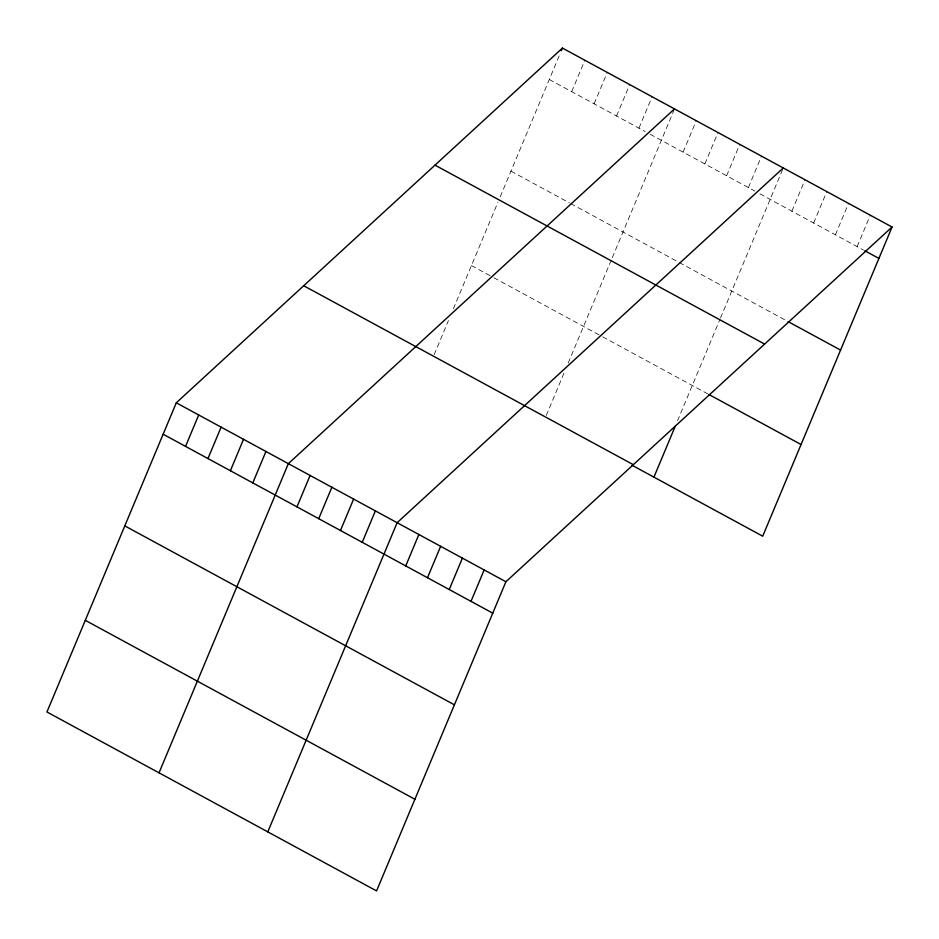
<?xml version="1.0" encoding="UTF-8"?>
<svg xmlns="http://www.w3.org/2000/svg" width="939" height="939" viewBox="0 0 939 939"><rect width="100%" height="100%" fill="white"/><g stroke="black" fill="none" stroke-linecap="round" stroke-linejoin="round"><path stroke-width="0.7" stroke-dasharray="4.7 3.52" d="M434.194 354.637L448.431 320.586M453.361 308.802L497.963 202.178M500.229 196.779L560.243 53.312M571.71 91.658L584.844 60.237M594.117 103.818L607.263 72.409M616.536 115.99L629.67 84.58M638.943 128.162L652.089 96.74M546.263 415.472L564.339 372.255M568.177 363.088L611.735 258.976M612.298 257.626L673.956 110.215M683.111 152.141L696.257 120.72M704.872 163.949L718.006 132.528M726.622 175.757L739.768 144.336M748.383 187.565L761.517 156.156M677.5 420.836L719.943 319.366M720.506 318.016L782.727 169.266M791.894 211.181L805.028 179.772M813.644 223.001L826.789 191.579M835.405 234.809L848.539 203.387M857.154 246.617L870.3 215.195M549.292 79.486L645.175 131.542M650.152 134.242L754.78 191.04M759.897 193.821L863.551 250.091M510.945 171.144L569.468 202.918M570.724 203.599L678.04 261.864M679.32 262.556L786.823 320.915M471.448 265.584L490.123 275.726M493.855 277.756L601.429 336.15M602.709 336.855L707.642 393.817"/><path stroke-width="1.41" d="M176.286 402.808L46.95 711.985L376.562 890.923L505.898 581.746L892.05 227.015L562.438 48.077L176.286 402.808L505.898 581.746M185.558 446.389L198.692 414.979M207.965 458.561L221.111 427.151M230.384 470.732L243.53 439.311M252.802 482.892L265.937 451.483M159.02 772.832L288.355 463.655L674.507 108.912M296.97 506.872L310.105 475.463M318.72 518.68L331.866 487.271M340.481 530.5L353.616 499.079M561.334 50.694L562.438 48.077M362.231 542.308L375.377 510.886M267.791 831.884L397.127 522.694L783.279 167.964M405.742 565.924L418.876 534.514M427.491 577.731L440.637 546.322M449.253 589.539L462.387 558.13M471.002 601.359L484.148 569.938M653.943 477.141L675.305 426.071M892.05 227.015L762.714 536.192L632.193 465.333M864.831 250.783L878.904 258.425M788.103 321.608L840.569 350.083M435.003 165.135L764.616 344.073M708.922 394.509L801.061 444.523M303.708 285.749L633.332 464.688M163.14 434.229L492.764 613.167M124.793 525.887L454.417 704.825M85.296 620.327L414.909 799.265"/></g></svg>
